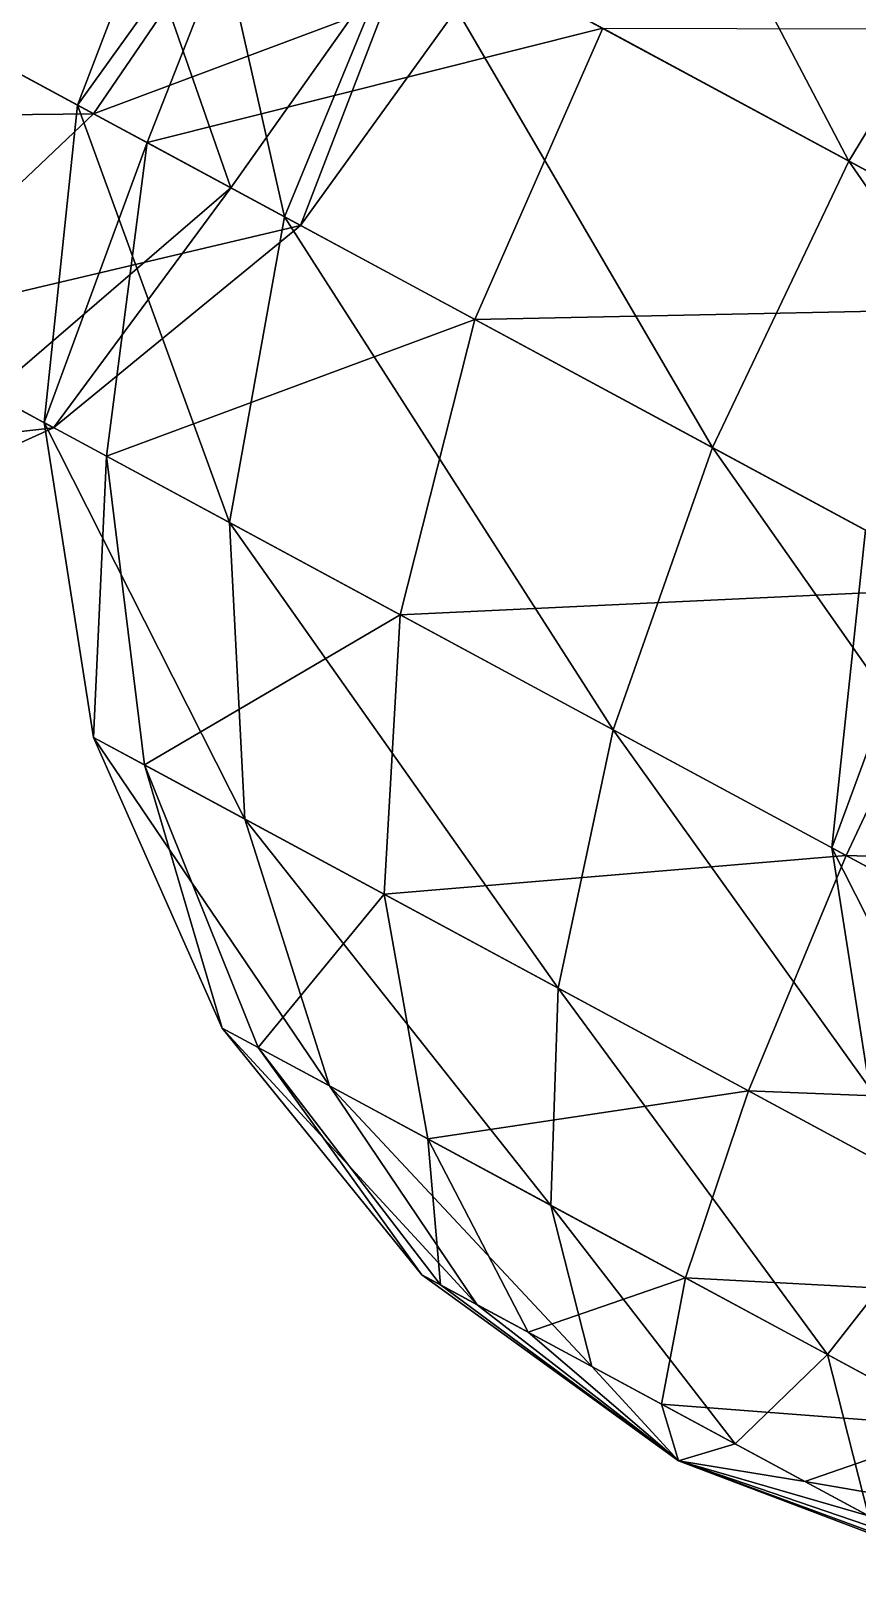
# Model space of a CAD drawing. Header units: metres. Extents: x -386 to 289, y -317 to 299.
# Drawn here: x -86.15 to -65.9, y 170.63 to 208.42 of the extents above; entities that cross this region are included whole.
import ezdxf

# ---------------------------------------------------------------- set-up
doc = ezdxf.new("R2010")
doc.units = ezdxf.units.M

msp = doc.modelspace()

# ---------------------------------------------------------------- linework, layer by layer
for points in [[(-72.55972, 217.5303, -287.28098), (-76.95978, 211.08171, -286.65762), (-66.10643, 205.22556, -277.2202), (-66.10633, 205.22566, -277.22012)], [(-72.55972, 217.5303, -287.28098), (-66.10643, 205.22556, -277.2202), (-62.076195, 211.8737, -278.16513), (-62.076096, 211.87381, -278.16504)], [(-85.03393, 215.43826, -544.5643), (-89.26958, 208.90094, -545.37445), (-81.24706, 204.57224, -557.2867), (-81.24696, 204.57234, -557.28656)], [(-85.03393, 215.43826, -544.5643), (-81.24706, 204.57224, -557.2867), (-76.72841, 210.95685, -556.8967), (-76.72831, 210.95695, -556.8966)], [(-80.440186, 212.95963, -316.3958), (-85.00158, 206.59808, -301.13162), (-82.2063, 213.91257, -300.9969), (-82.2062, 213.91267, -300.9968)], [(-82.2063, 213.91257, -300.9969), (-85.00158, 206.59808, -301.13162), (-79.93384, 203.86368, -287.28098), (-79.93374, 203.86378, -287.28088)], [(-82.2063, 213.91257, -300.9969), (-79.93384, 203.86368, -287.28098), (-76.95978, 211.08171, -286.65762), (-76.95968, 211.08182, -286.65753)], [(-80.20882, 212.83476, -586.63495), (-84.60887, 206.38617, -586.0116), (-95.0924, 212.04277, -595.1274), (-95.0923, 212.04288, -595.12726)], [(-80.440186, 212.95963, -316.3958), (-83.29565, 205.67761, -316.00586), (-85.00158, 206.59808, -301.13162), (-85.00148, 206.59819, -301.13153)], [(-74.962296, 210.0039, -572.29565), (-84.60887, 206.38617, -586.0116), (-80.20882, 212.83476, -586.63495), (-80.20872, 212.83487, -586.6348)], [(-72.13467, 208.47821, -328.72827), (-83.29565, 205.67761, -316.00586), (-80.440186, 212.95963, -316.3958), (-80.44009, 212.95973, -316.39572)], [(-84.60887, 206.38617, -586.0116), (-99.53435, 206.21803, -592.35706), (-95.0924, 212.04277, -595.1274), (-95.0923, 212.04288, -595.12726)], [(-62.076195, 211.8737, -278.16513), (-66.10643, 205.22556, -277.2202), (-52.554405, 197.91328, -275.2134), (-52.554306, 197.91339, -275.21332)], [(-76.72841, 210.95685, -556.8967), (-81.24706, 204.57224, -557.2867), (-79.54113, 203.65176, -572.1609), (-79.54103, 203.65187, -572.16077)], [(-76.95978, 211.08171, -286.65762), (-79.93384, 203.86368, -287.28098), (-69.45031, 198.20708, -278.16513), (-69.45021, 198.20718, -278.16504)], [(-76.72841, 210.95685, -556.8967), (-79.54113, 203.65176, -572.1609), (-74.962296, 210.0039, -572.29565), (-74.9622, 210.00401, -572.29553)], [(-76.95978, 211.08171, -286.65762), (-69.45031, 198.20708, -278.16513), (-66.10643, 205.22556, -277.2202), (-66.10633, 205.22566, -277.22012)], [(-74.962296, 210.0039, -572.29565), (-79.54113, 203.65176, -572.1609), (-84.60887, 206.38617, -586.0116), (-84.60877, 206.38628, -586.0115)], [(-89.26958, 208.90094, -545.37445), (-87.12096, 199.52013, -558.42993), (-81.24706, 204.57224, -557.2867), (-81.24696, 204.57234, -557.28656)], [(-72.13467, 208.47821, -328.72827), (-75.27313, 201.34889, -327.9181), (-83.29565, 205.67761, -316.00586), (-83.29555, 205.67772, -316.00577)], [(-59.5152, 201.66911, -334.6898), (-75.27313, 201.34889, -327.9181), (-72.13467, 208.47821, -328.72827), (-72.13457, 208.47832, -328.72818)], [(-55.70955, 208.43845, -333.67648), (-59.5152, 201.66911, -334.6898), (-72.13467, 208.47821, -328.72827), (-72.13457, 208.47832, -328.72818)], [(-72.13467, 208.47821, -328.72827), (-72.13467, 208.47821, -328.72827), (-59.5152, 201.66911, -334.6898), (-59.515102, 201.66922, -334.6897)], [(-84.60887, 206.38617, -586.0116), (-90.13507, 201.14645, -584.184), (-99.53435, 206.21803, -592.35706), (-99.53425, 206.21814, -592.35693)], [(-79.54113, 203.65176, -572.1609), (-90.13507, 201.14645, -584.184), (-84.60887, 206.38617, -586.0116), (-84.60877, 206.38628, -586.0115)], [(-83.29565, 205.67761, -316.00586), (-85.82283, 198.81972, -301.5267), (-85.00158, 206.59808, -301.13162), (-85.00148, 206.59819, -301.13153)], [(-85.00158, 206.59808, -301.13162), (-85.82283, 198.81972, -301.5267), (-81.27921, 196.36812, -289.10855), (-81.27911, 196.36823, -289.10846)], [(-85.00158, 206.59808, -301.13162), (-81.27921, 196.36812, -289.10855), (-79.93384, 203.86368, -287.28098), (-79.93374, 203.86378, -287.28088)], [(-83.29565, 205.67761, -316.00586), (-84.29333, 197.99445, -314.86258), (-85.82283, 198.81972, -301.5267), (-85.82273, 198.81982, -301.5266)], [(-75.27313, 201.34889, -327.9181), (-84.29333, 197.99445, -314.86258), (-83.29565, 205.67761, -316.00586), (-83.29555, 205.67772, -316.00577)], [(-66.10643, 205.22556, -277.2202), (-69.45031, 198.20708, -278.16513), (-56.360054, 191.14395, -276.2267), (-56.359955, 191.14406, -276.22662)], [(-66.10643, 205.22556, -277.2202), (-56.360054, 191.14395, -276.2267), (-52.554405, 197.91328, -275.2134), (-52.554306, 197.91339, -275.21332)], [(-81.24706, 204.57224, -557.2867), (-87.12096, 199.52013, -558.42993), (-85.59146, 198.69485, -571.7658), (-85.59136, 198.69496, -571.7657)], [(-81.24706, 204.57224, -557.2867), (-85.59146, 198.69485, -571.7658), (-79.54113, 203.65176, -572.1609), (-79.54103, 203.65187, -572.16077)], [(-79.54113, 203.65176, -572.1609), (-85.59146, 198.69485, -571.7658), (-90.13507, 201.14645, -584.184), (-90.13497, 201.14656, -584.1839)], [(-79.93384, 203.86368, -287.28098), (-81.27921, 196.36812, -289.10855), (-71.87994, 191.29654, -280.93552), (-71.87984, 191.29665, -280.93542)], [(-79.93384, 203.86368, -287.28098), (-71.87994, 191.29654, -280.93552), (-69.45031, 198.20708, -278.16513), (-69.45021, 198.20718, -278.16504)], [(-59.5152, 201.66911, -334.6898), (-63.083664, 194.77182, -333.67648), (-75.27313, 201.34889, -327.9181), (-75.27303, 201.349, -327.918)], [(-85.59146, 198.69485, -571.7658), (-96.41083, 197.47272, -581.27673), (-90.13507, 201.14645, -584.184), (-90.13497, 201.14656, -584.1839)], [(-75.27313, 201.34889, -327.9181), (-77.10054, 194.11343, -325.54282), (-84.29333, 197.99445, -314.86258), (-84.29323, 197.99455, -314.8625)], [(-63.083664, 194.77182, -333.67648), (-77.10054, 194.11343, -325.54282), (-75.27313, 201.34889, -327.9181), (-75.27303, 201.349, -327.918)], [(-75.27313, 201.34889, -327.9181), (-75.27313, 201.34889, -327.9181), (-63.083664, 194.77182, -333.67648), (-63.083565, 194.77193, -333.6764)], [(-87.12096, 199.52013, -558.42993), (-92.70098, 195.471, -571.1373), (-85.59146, 198.69485, -571.7658), (-85.59136, 198.69496, -571.7657)], [(-84.29333, 197.99445, -314.86258), (-84.614075, 191.10756, -302.15518), (-85.82283, 198.81972, -301.5267), (-85.82273, 198.81982, -301.5266)], [(-85.82283, 198.81972, -301.5267), (-84.614075, 191.10756, -302.15518), (-80.90422, 189.10583, -292.0158), (-80.90412, 189.10594, -292.01572)], [(-85.82283, 198.81972, -301.5267), (-80.90422, 189.10583, -292.0158), (-81.27921, 196.36812, -289.10855), (-81.27911, 196.36823, -289.10846)], [(-85.59146, 198.69485, -571.7658), (-92.70098, 195.471, -571.1373), (-96.41083, 197.47272, -581.27673), (-96.41073, 197.47282, -581.2766)], [(-84.29333, 197.99445, -314.86258), (-83.36524, 190.43373, -313.04388), (-84.614075, 191.10756, -302.15518), (-84.613976, 191.10767, -302.1551)], [(-77.10054, 194.11343, -325.54282), (-83.36524, 190.43373, -313.04388), (-84.29333, 197.99445, -314.86258), (-84.29323, 197.99455, -314.8625)], [(-69.45031, 198.20708, -278.16513), (-71.87994, 191.29654, -280.93552), (-60.14354, 184.96393, -279.19757), (-60.14344, 184.96404, -279.19748)], [(-69.45031, 198.20708, -278.16513), (-60.14354, 184.96393, -279.19757), (-56.360054, 191.14395, -276.2267), (-56.359955, 191.14406, -276.22662)], [(-81.27921, 196.36812, -289.10855), (-80.90422, 189.10583, -292.0158), (-73.22975, 184.9649, -285.34253), (-73.22965, 184.96501, -285.34244)], [(-81.27921, 196.36812, -289.10855), (-73.22975, 184.9649, -285.34253), (-71.87994, 191.29654, -280.93552), (-71.87984, 191.29665, -280.93542)], [(-63.995186, 195.26361, -484.28848), (-66.52237, 188.40572, -469.80933), (-65.70112, 196.18408, -469.41425), (-65.70102, 196.18419, -469.41415)], [(-65.70112, 196.18408, -469.41425), (-66.52237, 188.40572, -469.80933), (-61.978752, 185.95412, -457.39117), (-61.978653, 185.95422, -457.39108)], [(-63.995186, 195.26361, -484.28848), (-64.99287, 187.58044, -483.1452), (-66.52237, 188.40572, -469.80933), (-66.52227, 188.40582, -469.80923)], [(-63.083664, 194.77182, -333.67648), (-66.17176, 188.21658, -330.70563), (-77.10054, 194.11343, -325.54282), (-77.10044, 194.11354, -325.54272)], [(-49.993416, 187.7087, -331.73807), (-66.17176, 188.21658, -330.70563), (-63.083664, 194.77182, -333.67648), (-63.083565, 194.77193, -333.6764)], [(-77.10054, 194.11343, -325.54282), (-77.492355, 187.2649, -321.76425), (-83.36524, 190.43373, -313.04388), (-83.36514, 190.43384, -313.0438)], [(-66.17176, 188.21658, -330.70563), (-77.492355, 187.2649, -321.76425), (-77.10054, 194.11343, -325.54282), (-77.10044, 194.11354, -325.54272)], [(-77.10054, 194.11343, -325.54282), (-77.10054, 194.11343, -325.54282), (-66.17176, 188.21658, -330.70563), (-66.17166, 188.21669, -330.70554)], [(-71.87994, 191.29654, -280.93552), (-73.22975, 184.9649, -285.34253), (-63.64702, 179.79434, -283.92352), (-63.64692, 179.79445, -283.92343)], [(-71.87994, 191.29654, -280.93552), (-63.64702, 179.79434, -283.92352), (-60.14354, 184.96393, -279.19757), (-60.14344, 184.96404, -279.19748)], [(-83.36524, 190.43373, -313.04388), (-81.45769, 183.98717, -302.97424), (-84.614075, 191.10756, -302.15518), (-84.613976, 191.10767, -302.1551)], [(-84.614075, 191.10756, -302.15518), (-81.45769, 183.98717, -302.97424), (-78.83443, 182.57175, -295.8046), (-78.83433, 182.57185, -295.8045)], [(-84.614075, 191.10756, -302.15518), (-78.83443, 182.57175, -295.8046), (-80.90422, 189.10583, -292.0158), (-80.90412, 189.10594, -292.01572)], [(-77.492355, 187.2649, -321.76425), (-80.57463, 183.5107, -310.6737), (-83.36524, 190.43373, -313.04388), (-83.36514, 190.43384, -313.0438)], [(-83.36524, 190.43373, -313.04388), (-80.57463, 183.5107, -310.6737), (-81.45769, 183.98717, -302.97424), (-81.45759, 183.98727, -302.97415)], [(-80.90422, 189.10583, -292.0158), (-78.83443, 182.57175, -295.8046), (-73.40775, 179.64366, -291.0859), (-73.40765, 179.64377, -291.08582)], [(-80.90422, 189.10583, -292.0158), (-73.40775, 179.64366, -291.0859), (-73.22975, 184.9649, -285.34253), (-73.22965, 184.96501, -285.34244)], [(-66.17176, 188.21658, -330.70563), (-68.569046, 182.45013, -325.97968), (-77.492355, 187.2649, -321.76425), (-77.492256, 187.265, -321.76416)], [(-54.435364, 181.88396, -328.96768), (-68.569046, 182.45013, -325.97968), (-66.17176, 188.21658, -330.70563), (-66.17166, 188.21669, -330.70554)], [(-64.99287, 187.58044, -483.1452), (-65.313614, 180.69356, -470.4378), (-66.52237, 188.40572, -469.80933), (-66.52227, 188.40582, -469.80923)], [(-66.52237, 188.40572, -469.80933), (-65.313614, 180.69356, -470.4378), (-61.603764, 178.69183, -460.29843), (-61.603664, 178.69194, -460.29834)], [(-66.52237, 188.40572, -469.80933), (-61.603764, 178.69183, -460.29843), (-61.978752, 185.95412, -457.39117), (-61.978653, 185.95422, -457.39108)], [(-49.993416, 187.7087, -331.73807), (-54.435364, 181.88396, -328.96768), (-66.17176, 188.21658, -330.70563), (-66.17166, 188.21669, -330.70554)], [(-77.492355, 187.2649, -321.76425), (-76.42187, 181.26999, -316.83994), (-80.57463, 183.5107, -310.6737), (-80.57453, 183.5108, -310.6736)], [(-68.569046, 182.45013, -325.97968), (-76.42187, 181.26999, -316.83994), (-77.492355, 187.2649, -321.76425), (-77.492256, 187.265, -321.76416)], [(-77.492355, 187.2649, -321.76425), (-77.492355, 187.2649, -321.76425), (-68.569046, 182.45013, -325.97968), (-68.56895, 182.45024, -325.97958)], [(-73.22975, 184.9649, -285.34253), (-73.40775, 179.64366, -291.0859), (-66.63174, 175.98752, -290.0825), (-66.63164, 175.98763, -290.0824)], [(-73.22975, 184.9649, -285.34253), (-66.63174, 175.98752, -290.0825), (-63.64702, 179.79434, -283.92352), (-63.64692, 179.79445, -283.92343)], [(-80.57463, 183.5107, -310.6737), (-76.56877, 177.9438, -303.92804), (-81.45769, 183.98717, -302.97424), (-81.45759, 183.98727, -302.97415)], [(-81.45769, 183.98717, -302.97424), (-76.56877, 177.9438, -303.92804), (-75.21088, 177.21112, -300.21677), (-75.21078, 177.21123, -300.21667)], [(-81.45769, 183.98717, -302.97424), (-75.21088, 177.21112, -300.21677), (-78.83443, 182.57175, -295.8046), (-78.83433, 182.57185, -295.8045)], [(-76.42187, 181.26999, -316.83994), (-76.111664, 177.69717, -307.91357), (-80.57463, 183.5107, -310.6737), (-80.57453, 183.5108, -310.6736)], [(-80.57463, 183.5107, -310.6737), (-76.111664, 177.69717, -307.91357), (-76.56877, 177.9438, -303.92804), (-76.56867, 177.94391, -303.92795)], [(-78.83443, 182.57175, -295.8046), (-75.21088, 177.21112, -300.21677), (-72.40182, 175.69543, -297.7742), (-72.40172, 175.69554, -297.7741)], [(-78.83443, 182.57175, -295.8046), (-72.40182, 175.69543, -297.7742), (-73.40775, 179.64366, -291.0859), (-73.40765, 179.64377, -291.08582)], [(-68.569046, 182.45013, -325.97968), (-70.11214, 177.86545, -319.8207), (-76.42187, 181.26999, -316.83994), (-76.42177, 181.2701, -316.83984)], [(-58.986313, 177.27957, -324.56064), (-70.11214, 177.86545, -319.8207), (-68.569046, 182.45013, -325.97968), (-68.56895, 182.45024, -325.97958)], [(-54.435364, 181.88396, -328.96768), (-58.986313, 177.27957, -324.56064), (-68.569046, 182.45013, -325.97968), (-68.56895, 182.45024, -325.97958)], [(-70.11214, 177.86545, -319.8207), (-73.962036, 176.5373, -311.10547), (-76.42187, 181.26999, -316.83994), (-76.42177, 181.2701, -316.83984)], [(-76.42187, 181.26999, -316.83994), (-73.962036, 176.5373, -311.10547), (-76.111664, 177.69717, -307.91357), (-76.111565, 177.69728, -307.91348)], [(-76.42187, 181.26999, -316.83994), (-76.42187, 181.26999, -316.83994), (-70.11214, 177.86545, -319.8207), (-70.11204, 177.86555, -319.82062)], [(-73.40775, 179.64366, -291.0859), (-72.40182, 175.69543, -297.7742), (-68.894295, 173.80289, -297.2548), (-68.894196, 173.803, -297.2547)], [(-73.40775, 179.64366, -291.0859), (-68.894295, 173.80289, -297.2548), (-66.63174, 175.98752, -290.0825), (-66.63164, 175.98763, -290.0824)], [(-63.64702, 179.79434, -283.92352), (-66.63174, 175.98752, -290.0825), (-60.322006, 172.58298, -293.06326), (-60.321907, 172.58308, -293.06317)], [(-76.111664, 177.69717, -307.91357), (-70.2805, 173.3893, -304.9516), (-76.56877, 177.9438, -303.92804), (-76.56867, 177.94391, -303.92795)], [(-76.56877, 177.9438, -303.92804), (-70.2805, 173.3893, -304.9516), (-75.21088, 177.21112, -300.21677), (-75.21078, 177.21123, -300.21667)], [(-73.962036, 176.5373, -311.10547), (-70.2805, 173.3893, -304.9516), (-76.111664, 177.69717, -307.91357), (-76.111565, 177.69728, -307.91348)], [(-70.11214, 177.86545, -319.8207), (-70.695885, 174.77496, -312.6484), (-73.962036, 176.5373, -311.10547), (-73.96194, 176.5374, -311.10538)], [(-63.336124, 174.2093, -318.8173), (-70.695885, 174.77496, -312.6484), (-70.11214, 177.86545, -319.8207), (-70.11204, 177.86555, -319.82062)], [(-58.986313, 177.27957, -324.56064), (-63.336124, 174.2093, -318.8173), (-70.11214, 177.86545, -319.8207), (-70.11204, 177.86555, -319.82062)], [(-75.21088, 177.21112, -300.21677), (-70.2805, 173.3893, -304.9516), (-72.40182, 175.69543, -297.7742), (-72.40172, 175.69554, -297.7741)], [(-70.695885, 174.77496, -312.6484), (-70.2805, 173.3893, -304.9516), (-73.962036, 176.5373, -311.10547), (-73.96194, 176.5374, -311.10538)], [(-72.40182, 175.69543, -297.7742), (-70.2805, 173.3893, -304.9516), (-68.894295, 173.80289, -297.2548), (-68.894196, 173.803, -297.2547)], [(-66.63174, 175.98752, -290.0825), (-68.894295, 173.80289, -297.2548), (-65.62814, 172.04056, -298.79773), (-65.628044, 172.04066, -298.79764)], [(-66.63174, 175.98752, -290.0825), (-65.62814, 172.04056, -298.79773), (-60.322006, 172.58298, -293.06326), (-60.321907, 172.58308, -293.06317)], [(-67.18836, 172.88242, -312.129), (-70.2805, 173.3893, -304.9516), (-70.695885, 174.77496, -312.6484), (-70.695786, 174.77507, -312.64832)], [(-63.336124, 174.2093, -318.8173), (-67.18836, 172.88242, -312.129), (-70.695885, 174.77496, -312.6484), (-70.695786, 174.77507, -312.64832)], [(-57.90945, 171.28123, -314.0986), (-67.18836, 172.88242, -312.129), (-63.336124, 174.2093, -318.8173), (-63.336025, 174.20941, -318.8172)], [(-68.894295, 173.80289, -297.2548), (-70.2805, 173.3893, -304.9516), (-65.62814, 172.04056, -298.79773), (-65.628044, 172.04066, -298.79764)], [(-65.62814, 172.04056, -298.79773), (-70.2805, 173.3893, -304.9516), (-63.478516, 170.88068, -301.98962), (-63.478416, 170.88078, -301.98953)], [(-63.478516, 170.88068, -301.98962), (-70.2805, 173.3893, -304.9516), (-63.021408, 170.63405, -305.97516), (-63.02131, 170.63416, -305.97507)], [(-63.021408, 170.63405, -305.97516), (-70.2805, 173.3893, -304.9516), (-64.3793, 171.36673, -309.68643), (-64.3792, 171.36684, -309.68634)], [(-64.3793, 171.36673, -309.68643), (-70.2805, 173.3893, -304.9516), (-67.18836, 172.88242, -312.129), (-67.18826, 172.88252, -312.1289)], [(-57.90945, 171.28123, -314.0986), (-64.3793, 171.36673, -309.68643), (-67.18836, 172.88242, -312.129), (-67.18826, 172.88252, -312.1289)]]:
    msp.add_3dface(points)

doc.saveas('drawing.dxf')
